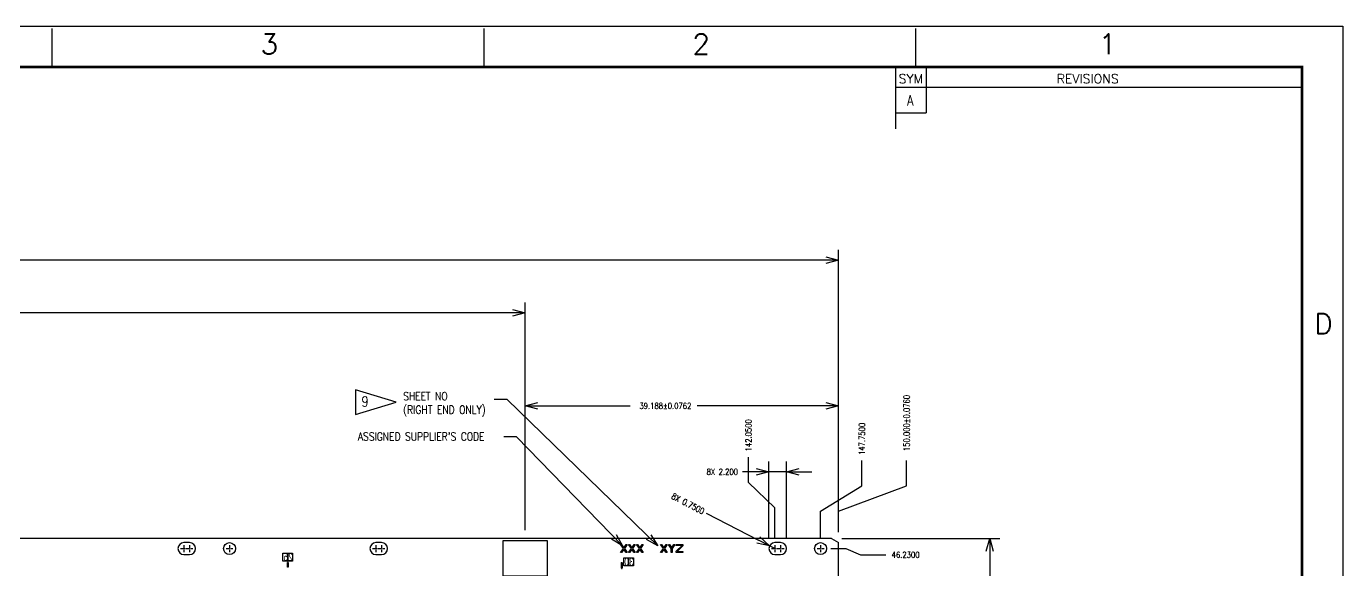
# Model space of a CAD drawing. Extents: x 0 to 864, y 0 to 559.
# Drawn here: x 534.5 to 863.6, y 422.9 to 558.7 of the extents above; entities that cross this region are included whole.
import ezdxf

# ---------------------------------------------------------------- set-up
doc = ezdxf.new("R2010")
doc.units = 0
doc.header["$LTSCALE"] = 12.7
doc.header["$MEASUREMENT"] = 0
doc.header["$PDMODE"] = 2
for name, pattern in [('CENTER', [2, 1.25, -0.25, 0.25, -0.25]), ('HIDDEN', [0.375, 0.25, -0.125]), ('PHANTOM', [2.5, 1.25, -0.25, 0.25, -0.25, 0.25, -0.25])]:
    doc.linetypes.add(name, pattern=pattern)
doc.layers.get('0').update_dxf_attribs({"linetype": 'CONTINUOUS'})
doc.layers.get('DEFPOINTS').update_dxf_attribs({"linetype": 'CONTINUOUS'})
for name, color, linetype in [('FORMAT-FINAL', 7, 'CONTINUOUS'), ('SH-01_CENTER', 2, 'CENTER'), ('SH-01_DIM', 4, 'CONTINUOUS'), ('SH-01_HIDDEN', 6, 'HIDDEN'), ('SH-01_NOTES', 3, 'CONTINUOUS'), ('SH-01_OBJECT', 7, 'CONTINUOUS'), ('SH-01_PHANTOM', 1, 'PHANTOM')]:
    doc.layers.add(name, color=color, linetype=linetype)
doc.styles.add('SIMPLEX', font='SIMPLEX')
doc.styles.get("Standard").update_dxf_attribs({"font": 'simplex.shx', "width": 0.82})
doc.dimstyles.get("Standard").update_dxf_attribs({"dimtxt": 0.18, "dimasz": 0.18, "dimexe": 0.18, "dimexo": 0.0625, "dimgap": 0.09, "dimtad": 0, "dimtih": 1, "dimtoh": 1, "dimdec": 4, "dimzin": 0, "dimdsep": 46, "dimtxsty": 'Standard', "dimcen": 0.09, "dimadec": 0, "dimazin": 0, "dimtfac": 1, "dimtdec": 4, "dimtofl": 0, "dimtmove": 0, "dimatfit": 3, "dimfxl": 1, "dimtolj": 1, "dimtzin": 0, "dimarcsym": 0})
doc.dimstyles.new('STANDARD$0', dxfattribs={"dimtxt": 0.18, "dimasz": 0.18, "dimexe": 0.18, "dimexo": 0.0625, "dimgap": 0.09, "dimtad": 0, "dimtih": 1, "dimtoh": 1, "dimdec": 4, "dimzin": 0, "dimdsep": 46, "dimtxsty": 'Standard', "dimcen": 0.09, "dimadec": 0, "dimazin": 0, "dimtfac": 1, "dimtdec": 4, "dimtofl": 0, "dimtmove": 0, "dimatfit": 3, "dimfxl": 1, "dimtolj": 1, "dimtzin": 0, "dimarcsym": 0})

# ---------------------------------------------------------------- blocks, each defined once
blk = doc.blocks.new('D-FORMAL')
at = {"layer": 'FORMAT-FINAL', "color": 9, "linetype": 'Continuous'}
for p, q in [((0, 21.998), (34, 21.998)), ((21.3, 21.598), (21.3, 21.978)), ((25.55, 21.598), (25.55, 21.978)), ((29.8, 21.598), (29.8, 21.978)), ((34, 21.998), (34, 0))]:
    blk.add_line(p, q, dxfattribs=at)
at = {"layer": 'FORMAT-FINAL', "color": 9}
for p, q in [((29.6, 21.598), (29.6, 21.148)), ((29.9, 21.598), (29.9, 21.148)), ((29.6, 21.398), (33.6, 21.398)), ((29.6, 21.148), (29.9, 21.148))]:
    blk.add_line(p, q, dxfattribs=at)
at = {"layer": 'FORMAT-FINAL', "color": 7, "const_width": 0.025}
blk.add_lwpolyline([(0.4, 0.4), (0.4, 21.598), (33.6, 21.598), (33.6, 0.4)], close=True, dxfattribs=at)
at = {"layer": 'FORMAT-FINAL', "color": 7, "linetype": 'Continuous', "style": 'SIMPLEX', "width": 1.0001}
for s, p in [('3', (23.35, 21.723)), ('2', (27.6, 21.723)), ('1', (31.6, 21.723)), ('D', (33.72, 18.97))]:
    blk.add_text(s, height=0.2, dxfattribs=at).set_placement(p)
at = {"layer": 'FORMAT-FINAL', "color": 9, "linetype": 'Continuous', "width": 1.0001}
for s, p in [('SYM', (29.63, 21.437)), ('REVISIONS', (31.186, 21.437))]:
    blk.add_text(s, height=0.09, dxfattribs=at).set_placement(p)
blk = doc.blocks.new('_Open30')
at = {"color": 0, "lineweight": -2}
for p, q in [((-1, 0.27), (0, 0)), ((0, 0), (-1, -0.27)), ((0, 0), (-1, 0))]:
    blk.add_line(p, q, dxfattribs=at)
blk = doc.blocks.new('*D63')
at = {"layer": 'DEFPOINTS', "color": 0, "ltscale": 0.05, "transparency": 16777216}
for p in [(724.58, 447.38), (720.18, 428.18), (724.58, 428.18)]:
    blk.add_point(p, dxfattribs=at)
at = {"layer": 'SH-01_DIM', "ltscale": 0.05, "transparency": 16777216}
for p, q in [((720.18, 430.72), (720.18, 449.92)), ((724.58, 430.72), (724.58, 449.92)), ((717.01, 447.38), (713.54, 447.38)), ((724.58, 447.38), (720.18, 447.38)), ((727.76, 447.38), (730.93, 447.38))]:
    blk.add_line(p, q, dxfattribs=at)
at = {"layer": 'SH-01_DIM', "ltscale": 0.05, "transparency": 16777216, "xscale": 3.175000000000011, "yscale": 3.175000000000011, "zscale": 3.175000000000011}
blk.add_blockref('_Open30', (720.18, 447.38), dxfattribs=at)
at = {"layer": 'SH-01_DIM', "ltscale": 0.05, "transparency": 16777216, "xscale": 3.175000000000011, "yscale": 3.175000000000011, "zscale": 3.175000000000011, "rotation": 180}
blk.add_blockref('_Open30', (724.58, 447.38), dxfattribs=at)
at = {"layer": 'SH-01_DIM', "ltscale": 0.05, "transparency": 16777216, "insert": (708.52, 447.38), "char_height": 1.524, "attachment_point": 5}
blk.add_mtext('\\A1;8X 2.200', dxfattribs=at)
blk = doc.blocks.new('*D64')
at = {"layer": 'DEFPOINTS', "color": 0, "ltscale": 0.05, "transparency": 16777216}
for p in [(720.35, 428.87), (721.68, 428.18)]:
    blk.add_point(p, dxfattribs=at)
at = {"layer": 'SH-01_DIM', "ltscale": 0.05, "transparency": 16777216}
for p, q in [((704.48, 437.07), (717.53, 430.32)), ((721.68, 428.18), (720.35, 428.87))]:
    blk.add_line(p, q, dxfattribs=at)
at = {"layer": 'SH-01_DIM', "ltscale": 0.05, "transparency": 16777216, "xscale": 3.175000000000011, "yscale": 3.175000000000011, "zscale": 3.175000000000011, "rotation": 332.6597035900854}
blk.add_blockref('_Open30', (720.35, 428.87), dxfattribs=at)
at = {"layer": 'SH-01_DIM', "ltscale": 0.05, "transparency": 16777216, "insert": (699.94, 439.42), "char_height": 1.524, "attachment_point": 5, "rotation": 332.6597}
blk.add_mtext('\\A1;8X 0.7500', dxfattribs=at)
blk = doc.blocks.new('*D65')
at = {"layer": 'DEFPOINTS', "color": 0, "ltscale": 0.05, "transparency": 16777216}
for p in [(659.21, 463.86), (659.21, 430.22), (737.58, 429.72)]:
    blk.add_point(p, dxfattribs=at)
at = {"layer": 'SH-01_DIM', "ltscale": 0.05, "transparency": 16777216}
for p, q in [((659.21, 432.76), (659.21, 466.4)), ((737.58, 432.26), (737.58, 466.4)), ((662.38, 463.86), (685.51, 463.86)), ((734.41, 463.86), (702.21, 463.86))]:
    blk.add_line(p, q, dxfattribs=at)
at = {"layer": 'SH-01_DIM', "ltscale": 0.05, "transparency": 16777216, "xscale": 3.175000000000011, "yscale": 3.175000000000011, "zscale": 3.175000000000011, "rotation": 180}
blk.add_blockref('_Open30', (659.21, 463.86), dxfattribs=at)
at = {"layer": 'SH-01_DIM', "ltscale": 0.05, "transparency": 16777216, "xscale": 3.175000000000011, "yscale": 3.175000000000011, "zscale": 3.175000000000011}
blk.add_blockref('_Open30', (737.58, 463.86), dxfattribs=at)
at = {"layer": 'SH-01_DIM', "ltscale": 0.05, "transparency": 16777216, "insert": (693.86, 463.86), "char_height": 1.524, "attachment_point": 5}
blk.add_mtext('\\A1; 39.188±0.0762', dxfattribs=at)
blk = doc.blocks.new('*D68')
at = {"layer": 'DEFPOINTS', "color": 0, "ltscale": 0.05, "transparency": 16777216}
for p in [(659.21, 487.13), (215.96, 430.22), (659.21, 430.22)]:
    blk.add_point(p, dxfattribs=at)
at = {"layer": 'SH-01_DIM', "ltscale": 0.05, "transparency": 16777216}
for p, q in [((215.96, 432.76), (215.96, 489.67)), ((219.13, 487.13), (429.83, 487.13)), ((656.03, 487.13), (445.33, 487.13)), ((659.21, 432.76), (659.21, 489.67))]:
    blk.add_line(p, q, dxfattribs=at)
at = {"layer": 'SH-01_DIM', "ltscale": 0.05, "transparency": 16777216, "xscale": 3.175000000000011, "yscale": 3.175000000000011, "zscale": 3.175000000000011, "rotation": 180}
blk.add_blockref('_Open30', (215.96, 487.13), dxfattribs=at)
at = {"layer": 'SH-01_DIM', "ltscale": 0.05, "transparency": 16777216, "xscale": 3.175000000000011, "yscale": 3.175000000000011, "zscale": 3.175000000000011}
blk.add_blockref('_Open30', (659.21, 487.13), dxfattribs=at)
at = {"layer": 'SH-01_DIM', "ltscale": 0.05, "transparency": 16777216, "insert": (437.58, 487.13), "char_height": 1.524, "attachment_point": 5}
blk.add_mtext('\\A1; 221.625±0.05', dxfattribs=at)
blk = doc.blocks.new('*D69')
at = {"layer": 'DEFPOINTS', "color": 0, "ltscale": 0.05, "transparency": 16777216}
for p in [(737.58, 500.3), (137.58, 429.72), (737.58, 429.72)]:
    blk.add_point(p, dxfattribs=at)
at = {"layer": 'SH-01_DIM', "ltscale": 0.05, "transparency": 16777216}
for p, q in [((137.58, 432.26), (137.58, 502.84)), ((140.76, 500.3), (459.55, 500.3)), ((734.41, 500.3), (477.43, 500.3)), ((737.58, 432.26), (737.58, 502.84))]:
    blk.add_line(p, q, dxfattribs=at)
at = {"layer": 'SH-01_DIM', "ltscale": 0.05, "transparency": 16777216, "xscale": 3.175000000000011, "yscale": 3.175000000000011, "zscale": 3.175000000000011, "rotation": 180}
blk.add_blockref('_Open30', (137.58, 500.3), dxfattribs=at)
at = {"layer": 'SH-01_DIM', "ltscale": 0.05, "transparency": 16777216, "xscale": 3.175000000000011, "yscale": 3.175000000000011, "zscale": 3.175000000000011}
blk.add_blockref('_Open30', (737.58, 500.3), dxfattribs=at)
at = {"layer": 'SH-01_DIM', "ltscale": 0.05, "transparency": 16777216, "insert": (468.49, 500.3), "char_height": 1.524, "attachment_point": 5}
blk.add_mtext('\\A1; 300.000±0.1000', dxfattribs=at)
blk = doc.blocks.new('*D72')
at = {"layer": 'DEFPOINTS', "color": 0, "ltscale": 0.05, "transparency": 16777216}
for p in [(735.85, 430.72), (735.85, 240.72), (775.36, 240.72)]:
    blk.add_point(p, dxfattribs=at)
at = {"layer": 'SH-01_DIM', "ltscale": 0.05, "transparency": 16777216}
for p, q in [((738.39, 430.72), (777.9, 430.72)), ((775.36, 427.54), (775.36, 332.99)), ((775.36, 243.89), (775.36, 318.44)), ((738.39, 240.72), (777.9, 240.72))]:
    blk.add_line(p, q, dxfattribs=at)
at = {"layer": 'SH-01_DIM', "ltscale": 0.05, "transparency": 16777216, "xscale": 3.175000000000011, "yscale": 3.175000000000011, "zscale": 3.175000000000011}
for p, rotation in [((775.36, 430.72), 90), ((775.36, 240.72), 270)]:
    blk.add_blockref('_Open30', p, dxfattribs=dict(at, rotation=rotation))
at = {"layer": 'SH-01_DIM', "ltscale": 0.05, "transparency": 16777216, "insert": (775.36, 325.72), "char_height": 1.524, "attachment_point": 5, "rotation": 90}
blk.add_mtext('\\A1; 95.000±0.05', dxfattribs=at)
blk = doc.blocks.new('*D83')
at = {"layer": 'DEFPOINTS', "color": 0, "ltscale": 0.05, "transparency": 16777216}
for p in [(737.58, 500.3), (137.58, 429.72), (737.58, 429.72)]:
    blk.add_point(p, dxfattribs=at)
at = {"layer": 'SH-01_DIM', "ltscale": 0.05, "transparency": 16777216}
for p, q in [((137.58, 432.26), (137.58, 502.84)), ((140.76, 500.3), (459.55, 500.3)), ((734.41, 500.3), (477.43, 500.3)), ((737.58, 432.26), (737.58, 502.84))]:
    blk.add_line(p, q, dxfattribs=at)
at = {"layer": 'SH-01_DIM', "ltscale": 0.05, "transparency": 16777216, "xscale": 3.175000000000011, "yscale": 3.175000000000011, "zscale": 3.175000000000011, "rotation": 180}
blk.add_blockref('_Open30', (137.58, 500.3), dxfattribs=at)
at = {"layer": 'SH-01_DIM', "ltscale": 0.05, "transparency": 16777216, "xscale": 3.175000000000011, "yscale": 3.175000000000011, "zscale": 3.175000000000011}
blk.add_blockref('_Open30', (737.58, 500.3), dxfattribs=at)
at = {"layer": 'SH-01_DIM', "ltscale": 0.05, "transparency": 16777216, "insert": (468.49, 500.3), "char_height": 1.524, "attachment_point": 5}
blk.add_mtext('\\A1; 300.000±0.1000', dxfattribs=at)
blk = doc.blocks.new('*D84')
at = {"layer": 'DEFPOINTS', "color": 0, "ltscale": 0.05, "transparency": 16777216}
for p in [(715.07, 451.08), (721.68, 428.18), (437.58, 335.72)]:
    blk.add_point(p, dxfattribs=at)
at = {"layer": 'SH-01_DIM', "ltscale": 0.05, "transparency": 16777216}
for p, q in [((715.07, 444.73), (715.07, 451.08)), ((721.68, 438.38), (715.07, 444.73)), ((721.68, 430.72), (721.68, 438.38))]:
    blk.add_line(p, q, dxfattribs=at)
at = {"layer": 'SH-01_DIM', "ltscale": 0.05, "transparency": 16777216, "insert": (715.07, 456.07), "char_height": 1.524, "attachment_point": 5, "rotation": 90}
blk.add_mtext('\\A1; 142.0500', dxfattribs=at)
blk = doc.blocks.new('*D86')
at = {"layer": 'DEFPOINTS', "color": 0, "ltscale": 0.05, "transparency": 16777216}
for p in [(733.08, 428.18), (749.4, 426.63), (437.58, 335.72)]:
    blk.add_point(p, dxfattribs=at)
at = {"layer": 'SH-01_DIM', "ltscale": 0.05, "transparency": 16777216}
for p, q in [((735.62, 428.18), (739.43, 428.18)), ((739.43, 428.18), (743.05, 426.63)), ((743.05, 426.63), (749.4, 426.63))]:
    blk.add_line(p, q, dxfattribs=at)
at = {"layer": 'SH-01_DIM', "ltscale": 0.05, "transparency": 16777216, "insert": (753.91, 426.63), "char_height": 1.524, "attachment_point": 5}
blk.add_mtext('\\A1; 46.2300', dxfattribs=at)
blk = doc.blocks.new('*D87')
at = {"layer": 'DEFPOINTS', "color": 0, "ltscale": 0.05, "transparency": 16777216}
for p in [(743.42, 450.21), (733.08, 428.18), (437.58, 335.72)]:
    blk.add_point(p, dxfattribs=at)
at = {"layer": 'SH-01_DIM', "ltscale": 0.05, "transparency": 16777216}
for p, q in [((743.42, 443.86), (743.42, 450.21)), ((733.08, 437.51), (743.42, 443.86)), ((733.08, 430.72), (733.08, 437.51))]:
    blk.add_line(p, q, dxfattribs=at)
at = {"layer": 'SH-01_DIM', "ltscale": 0.05, "transparency": 16777216, "insert": (743.42, 455.19), "char_height": 1.524, "attachment_point": 5, "rotation": 90}
blk.add_mtext('\\A1; 147.7500', dxfattribs=at)
blk = doc.blocks.new('*D112')
at = {"layer": 'DEFPOINTS', "color": 0, "ltscale": 0.05, "transparency": 16777216}
for p in [(754.6, 450.21), (737.58, 429.72), (437.58, 335.72)]:
    blk.add_point(p, dxfattribs=at)
at = {"layer": 'SH-01_DIM', "ltscale": 0.05, "transparency": 16777216}
for p, q in [((754.6, 443.86), (754.6, 450.21)), ((737.58, 437.51), (754.6, 443.86)), ((737.58, 432.26), (737.58, 437.51))]:
    blk.add_line(p, q, dxfattribs=at)
at = {"layer": 'SH-01_DIM', "ltscale": 0.05, "transparency": 16777216, "insert": (754.6, 459.15), "char_height": 1.524, "attachment_point": 5, "rotation": 90}
blk.add_mtext('\\A1; 150.000±0.0760', dxfattribs=at)

msp = doc.modelspace()

# ---------------------------------------------------------------- linework, layer by layer
at = {"layer": 'SH-01_CENTER', "ltscale": 0.05}
for p, q in [((573.07073, 428.17745), (574.79073, 428.17745)), ((573.93073, 429.03745), (573.93073, 427.31745)), ((574.47073, 428.17745), (576.19073, 428.17745)), ((575.33073, 429.03745), (575.33073, 427.31745)), ((584.47073, 428.17745), (586.19073, 428.17745)), ((585.33073, 429.03745), (585.33073, 427.31745)), ((621.07073, 428.17745), (622.79073, 428.17745)), ((621.93073, 429.03745), (621.93073, 427.31745)), ((622.47073, 428.17745), (624.19073, 428.17745)), ((623.33073, 429.03745), (623.33073, 427.31745)), ((720.82073, 428.17745), (722.54073, 428.17745)), ((721.68073, 429.03745), (721.68073, 427.31745)), ((722.22073, 428.17745), (723.94073, 428.17745)), ((723.08073, 429.03745), (723.08073, 427.31745)), ((732.22073, 428.17745), (733.94073, 428.17745)), ((733.08073, 429.03745), (733.08073, 427.31745))]:
    msp.add_line(p, q, dxfattribs=at)
at = {"layer": 'SH-01_HIDDEN', "ltscale": 0.05}
for p, q in [((600.00573, 424.71745), (599.75573, 424.71745)), ((599.75573, 424.71745), (599.75573, 423.51745)), ((600.00573, 424.71745), (600.00573, 423.51745)), ((683.25573, 424.71745), (683.50573, 424.71745)), ((683.25573, 424.71745), (683.25573, 423.11745)), ((683.50573, 424.71745), (683.50573, 423.11745)), ((600.00573, 423.51745), (599.75573, 423.51745)), ((683.50573, 423.11745), (683.25573, 423.11745))]:
    msp.add_line(p, q, dxfattribs=at)
at = {"layer": 'SH-01_NOTES', "ltscale": 0.05}
msp.add_line((751.84, 537.15666), (751.84, 533.13076), dxfattribs=at)
at = {"layer": 'SH-01_NOTES'}
for p, q in [((626.96458, 464.79663), (616.80458, 467.84463)), ((616.80458, 467.84463), (616.80458, 461.74863)), ((616.80458, 461.74863), (626.96458, 464.79663))]:
    msp.add_line(p, q, dxfattribs=at)
at = {"layer": 'SH-01_OBJECT'}
for p, q in [((735.84868, 430.71745), (139.31278, 430.71745)), ((575.33073, 429.67745), (573.93073, 429.67745)), ((623.33073, 429.67745), (621.93073, 429.67745)), ((723.08073, 429.67745), (721.68073, 429.67745)), ((735.84868, 430.71745), (737.58073, 429.71745)), ((737.58073, 387.71745), (737.58073, 429.71745)), ((573.93073, 426.67745), (575.33073, 426.67745)), ((621.93073, 426.67745), (623.33073, 426.67745)), ((721.68073, 426.67745), (723.08073, 426.67745))]:
    msp.add_line(p, q, dxfattribs=at)
for centre in [(585.33073, 428.17745), (733.08073, 428.17745)]:
    msp.add_circle(centre, 1.5, dxfattribs=at)
for centre, start, end in [((573.93073, 428.17745), 90, 270), ((575.33073, 428.17745), 270, 90), ((621.93073, 428.17745), 90, 270), ((623.33073, 428.17745), 270, 90), ((721.68073, 428.17745), 90, 270), ((723.08073, 428.17745), 270, 90)]:
    msp.add_arc(centre, 1.5, start, end, dxfattribs=at)
at = {"layer": 'SH-01_PHANTOM'}
for p, q in [((683.08073, 429.17745), (683.33073, 429.17745)), ((683.78906, 428.19872), (683.08073, 429.17745)), ((683.08073, 427.17745), (683.78906, 428.19872)), ((683.33073, 429.17745), (683.91406, 428.36893)), ((683.91406, 427.98596), (683.33073, 427.17745)), ((683.91406, 428.36893), (684.4974, 429.17745)), ((684.4974, 427.17745), (683.91406, 427.98596)), ((684.7474, 429.17745), (684.03906, 428.19872)), ((684.03906, 428.19872), (684.7474, 427.17745)), ((684.4974, 429.17745), (684.7474, 429.17745)), ((685.08073, 429.17745), (685.33073, 429.17745)), ((685.78906, 428.19872), (685.08073, 429.17745)), ((685.08073, 427.17745), (685.78906, 428.19872)), ((685.33073, 429.17745), (685.91406, 428.36893)), ((685.91406, 427.98596), (685.33073, 427.17745)), ((685.91406, 428.36893), (686.4974, 429.17745)), ((686.4974, 427.17745), (685.91406, 427.98596)), ((686.7474, 429.17745), (686.03906, 428.19872)), ((686.03906, 428.19872), (686.7474, 427.17745)), ((686.4974, 429.17745), (686.7474, 429.17745)), ((687.08073, 429.17745), (687.33073, 429.17745)), ((687.78906, 428.19872), (687.08073, 429.17745)), ((687.08073, 427.17745), (687.78906, 428.19872)), ((687.33073, 429.17745), (687.91406, 428.36893)), ((687.91406, 427.98596), (687.33073, 427.17745)), ((687.91406, 428.36893), (688.49739, 429.17745)), ((688.49739, 427.17745), (687.91406, 427.98596)), ((688.74739, 429.17745), (688.03906, 428.19872)), ((688.03906, 428.19872), (688.74739, 427.17745)), ((688.49739, 429.17745), (688.74739, 429.17745)), ((693.08073, 429.17745), (693.33073, 429.17745)), ((693.78906, 428.19872), (693.08073, 429.17745)), ((693.08073, 427.17745), (693.78906, 428.19872)), ((693.33073, 429.17745), (693.91406, 428.36893)), ((693.91406, 427.98596), (693.33073, 427.17745)), ((693.91406, 428.36893), (694.4974, 429.17745)), ((694.4974, 427.17745), (693.91406, 427.98596)), ((694.7474, 429.17745), (694.03906, 428.19872)), ((694.03906, 428.19872), (694.7474, 427.17745)), ((694.4974, 429.17745), (694.7474, 429.17745)), ((695.08073, 429.17745), (695.33073, 429.17745)), ((695.7474, 428.19872), (695.08073, 429.17745)), ((695.33073, 429.17745), (695.8724, 428.36893)), ((695.7474, 427.17745), (695.7474, 428.19872)), ((695.8724, 428.36893), (696.41406, 429.17745)), ((696.66406, 429.17745), (695.9974, 428.19872)), ((695.9974, 428.19872), (695.9974, 427.17745)), ((696.41406, 429.17745), (696.66406, 429.17745)), ((696.9974, 429.17745), (698.66406, 429.17745)), ((696.9974, 428.96468), (696.9974, 429.17745)), ((698.45573, 428.96468), (696.9974, 428.96468)), ((696.9974, 427.51787), (698.45573, 428.96468)), ((698.66406, 428.87957), (697.24739, 427.43276)), ((698.66406, 429.17745), (698.66406, 428.87957)), ((683.33073, 427.17745), (683.08073, 427.17745)), ((684.7474, 427.17745), (684.4974, 427.17745)), ((685.33073, 427.17745), (685.08073, 427.17745)), ((686.7474, 427.17745), (686.4974, 427.17745)), ((687.33073, 427.17745), (687.08073, 427.17745)), ((688.74739, 427.17745), (688.49739, 427.17745)), ((693.33073, 427.17745), (693.08073, 427.17745)), ((694.7474, 427.17745), (694.4974, 427.17745)), ((695.9974, 427.17745), (695.7474, 427.17745)), ((696.9974, 427.17745), (696.9974, 427.51787)), ((698.66406, 427.17745), (696.9974, 427.17745)), ((697.24739, 427.43276), (698.66406, 427.43276)), ((698.66406, 427.43276), (698.66406, 427.17745))]:
    msp.add_line(p, q, dxfattribs=at)
for points in [[(653.70573, 430.21745), (664.70573, 430.21745), (664.70573, 421.31745), (653.70573, 421.31745)], [(599.88073, 425.07719), (598.68073, 425.07719), (598.68073, 427.07719), (599.88073, 427.07719)], [(601.08073, 425.07719), (599.88073, 425.07719), (599.88073, 427.07719), (601.08073, 427.07719)], [(685.10573, 423.91745), (683.90573, 423.91745), (683.90573, 425.91745), (685.10573, 425.91745)], [(686.30573, 423.91745), (685.10573, 423.91745), (685.10573, 425.91745), (686.30573, 425.91745)]]:
    msp.add_lwpolyline(points, close=True, dxfattribs=at)

# ---------------------------------------------------------------- block references
at = {"layer": 'FORMAT-FINAL', "linetype": 'Continuous', "xscale": 25.4, "yscale": 25.4, "zscale": 25.4}
msp.add_blockref('D-FORMAL', (0, 0), dxfattribs=at)

# ---------------------------------------------------------------- texts
at = {"layer": 'SH-01_HIDDEN', "extrusion": (0, 0, -1), "char_height": 2, "width": 1.2, "attachment_point": 1, "text_direction": (-1, 0, 0)}
for s, insert in [('{\\fSwis721 BdCnOul BT|b0|i0|c0|p82;5}', (599.88073, 427.11745)), ('{\\fSwis721 BdCnOul BT|b0|i0|c0|p82;2}', (601.08073, 427.11745)), ('{\\fSwis721 BdCnOul BT|b0|i0|c0|p82;0}', (685.10573, 425.91745)), ('{\\fSwis721 BdCnOul BT|b0|i0|c0|p82;3}', (686.30573, 425.91745))]:
    msp.add_mtext(s, dxfattribs=dict(at, insert=insert))
at = {"layer": 'SH-01_NOTES', "ltscale": 0.05, "width": 0.82}
msp.add_text('A', height=2.54, dxfattribs=at).set_placement((754.69242, 538.96768))
at = {"layer": 'SH-01_NOTES', "width": 0.8}
msp.add_text('9', height=2.54, dxfattribs=at).set_placement((618.34173, 463.70806))
at = {"layer": 'SH-01_NOTES', "linetype": 'PHANTOM', "ltscale": 0.05, "char_height": 2.032, "attachment_point": 1}
for s, insert in [('\\A1;SHEET NO\\P(RIGHT END ONLY)', (628.7342, 467.31403)), ("\\A1;ASSIGNED SUPPLIER'S CODE", (617.44186, 457.21285))]:
    msp.add_mtext(s, dxfattribs=dict(at, insert=insert))

# ---------------------------------------------------------------- dimensions: what is measured, and where the dimension line sits
at = {"layer": 'SH-01_DIM', "ltscale": 0.05}
for base, p1, p2, dimstyle, override, picture, middle in [((737.58073, 500.30083), (137.58073, 429.71745), (737.58073, 429.71745), 'Standard', {"dimscale": 25.4, "dimtxt": 0.06, "dimasz": 0.125, "dimexe": 0.1, "dimexo": 0.1, "dimgap": 0.03, "dimtih": 0, "dimtoh": 0, "dimdec": 3, "dimlfac": 0.5, "dimzin": 1, "dimpost": ' <>\\X', "dimblk": 'Open30', "dimcen": -0.09, "dimclrd": 256, "dimclre": 256, "dimclrt": 256, "dimazin": 1, "dimtol": 1, "dimlim": 0, "dimtp": 0.1, "dimtm": 0.1, "dimtofl": 1, "dimldrblk": 'Open30', "dimlwd": 65535, "dimlwe": 65535}, '*D69', (468.4899, 500.30083)), ((737.58073, 500.30083), (137.58073, 429.71745), (737.58073, 429.71745), 'Standard', {"dimscale": 25.4, "dimtxt": 0.06, "dimasz": 0.125, "dimexe": 0.1, "dimexo": 0.1, "dimgap": 0.03, "dimtih": 0, "dimtoh": 0, "dimdec": 3, "dimlfac": 0.5, "dimzin": 1, "dimpost": ' <>\\X', "dimblk": 'Open30', "dimcen": -0.09, "dimclrd": 256, "dimclre": 256, "dimclrt": 256, "dimazin": 1, "dimtol": 1, "dimlim": 0, "dimtp": 0.1, "dimtm": 0.1, "dimtofl": 1, "dimldrblk": 'Open30', "dimlwd": 65535, "dimlwe": 65535}, '*D83', (468.4899, 500.30083)), ((659.20573, 487.13135), (215.95573, 430.21745), (659.20573, 430.21745), 'Standard', {"dimscale": 25.4, "dimtxt": 0.06, "dimasz": 0.125, "dimexe": 0.1, "dimexo": 0.1, "dimgap": 0.03, "dimtih": 0, "dimtoh": 0, "dimdec": 3, "dimlfac": 0.5, "dimzin": 1, "dimpost": ' <>\\X', "dimblk": 'Open30', "dimcen": -0.09, "dimclrd": 256, "dimclre": 256, "dimclrt": 256, "dimazin": 1, "dimtol": 1, "dimtp": 0.05, "dimtm": 0.05, "dimtdec": 2, "dimtofl": 1, "dimldrblk": 'Open30', "dimlwd": 65535, "dimlwe": 65535}, '*D68', (437.58073, 487.13135)), ((659.2057284586, 463.864579621), (737.5807284586, 429.7174453752), (659.2057284586, 430.217445359), 'STANDARD$0', {"dimscale": 25.4, "dimtxt": 0.06, "dimasz": 0.125, "dimexe": 0.1, "dimexo": 0.1, "dimgap": 0.03, "dimtih": 0, "dimtoh": 0, "dimdec": 3, "dimlfac": 0.5, "dimzin": 1, "dimpost": ' <>\\X', "dimblk": 'Open30', "dimcen": -0.09, "dimclrd": 256, "dimclre": 256, "dimclrt": 256, "dimazin": 1, "dimtol": 1, "dimtp": 0.0762, "dimtm": 0.0762, "dimtofl": 1, "dimldrblk": 'Open30', "dimlwd": 65535, "dimlwe": 65535}, '*D65', (693.8588700958, 463.864579621))]:
    dim = msp.add_linear_dim(base=base, p1=p1, p2=p2, dimstyle=dimstyle, override=override, dxfattribs=at)
    dim.commit()
    dim.dimension.update_dxf_attribs({"geometry": picture, "text_midpoint": middle, "dimtype": 160})
for feature_location, offset, dtype, override, picture, middle in [((737.58073, 429.71745), (17.01634, 20.49165), 1, {"dimscale": 25.4, "dimtxt": 0.06, "dimasz": 0.125, "dimexe": 0.1, "dimexo": 0.1, "dimgap": 0.03, "dimtih": 0, "dimtoh": 0, "dimdec": 3, "dimlfac": 0.5, "dimzin": 1, "dimpost": ' <>\\X', "dimblk": 'Open30', "dimcen": -0.09, "dimclrd": 256, "dimclre": 256, "dimclrt": 256, "dimazin": 1, "dimtol": 1, "dimtp": 0.076, "dimtm": 0.076, "dimtofl": 1, "dimldrblk": 'Open30', "dimlwd": 65535, "dimlwe": 65535}, '*D112', (754.59707, 459.15352)), ((721.68073, 428.17745), (-6.61044, 22.9051), 1, {"dimscale": 25.4, "dimtxt": 0.06, "dimasz": 0.125, "dimexe": 0.1, "dimexo": 0.1, "dimgap": 0.01, "dimtih": 0, "dimtoh": 0, "dimlfac": 0.5, "dimzin": 1, "dimpost": ' <>\\X', "dimblk": 'Open30', "dimcen": -0.09, "dimclrd": 256, "dimclre": 256, "dimclrt": 256, "dimazin": 1, "dimtp": 0.03, "dimtm": 0.03, "dimtofl": 1, "dimldrblk": 'Open30', "dimlwd": 65535, "dimlwe": 65535}, '*D84', (715.07029, 456.06748)), ((733.08073, 428.17745), (10.33773, 22.03165), 1, {"dimscale": 25.4, "dimtxt": 0.06, "dimasz": 0.125, "dimexe": 0.1, "dimexo": 0.1, "dimgap": 0.01, "dimtih": 0, "dimtoh": 0, "dimlfac": 0.5, "dimzin": 1, "dimpost": ' <>\\X', "dimblk": 'Open30', "dimcen": -0.09, "dimclrd": 256, "dimclre": 256, "dimclrt": 256, "dimazin": 1, "dimtp": 0.03, "dimtm": 0.03, "dimtofl": 1, "dimldrblk": 'Open30', "dimlwd": 65535, "dimlwe": 65535}, '*D87', (743.41845, 455.19402)), ((733.08073, 428.17745), (16.31919, -1.54339), 0, {"dimscale": 25.4, "dimtxt": 0.06, "dimasz": 0.125, "dimexe": 0.1, "dimexo": 0.1, "dimgap": 0.01, "dimtih": 0, "dimtoh": 0, "dimlfac": 0.5, "dimzin": 1, "dimpost": ' <>\\X', "dimblk": 'Open30', "dimcen": -0.09, "dimclrd": 256, "dimclre": 256, "dimclrt": 256, "dimazin": 1, "dimtp": 0.03, "dimtm": 0.03, "dimtofl": 1, "dimldrblk": 'Open30', "dimlwd": 65535, "dimlwe": 65535}, '*D86', (753.90878, 426.63405))]:
    dim = msp.add_ordinate_dim(feature_location=feature_location, offset=offset, dtype=dtype, origin=(437.58073, 335.71745), dimstyle='Standard', override=override, dxfattribs=at)
    dim.commit()
    dim.dimension.update_dxf_attribs({"geometry": picture, "text_midpoint": middle})
dim = msp.add_linear_dim(base=(724.58073, 447.37872), p1=(720.18073, 428.17745), p2=(724.58073, 428.17745), text='8X<>', dimstyle='STANDARD$0', override={"dimscale": 25.4, "dimtxt": 0.06, "dimasz": 0.125, "dimexe": 0.1, "dimexo": 0.1, "dimgap": 0.03, "dimtih": 0, "dimtoh": 0, "dimdec": 3, "dimlfac": 0.5, "dimzin": 1, "dimpost": ' <>\\X', "dimblk": 'Open30', "dimcen": -0.09, "dimclrd": 256, "dimclre": 256, "dimclrt": 256, "dimazin": 1, "dimtp": 0.03, "dimtm": 0.03, "dimtofl": 1, "dimldrblk": 'Open30', "dimlwd": 65535, "dimlwe": 65535}, dxfattribs=at)
dim.commit()
dim.dimension.update_dxf_attribs({"geometry": '*D63', "text_midpoint": (708.51962, 447.37872), "dimtype": 160})
dim = msp.add_radius_dim(center=(721.68073, 428.17745), mpoint=(720.34829, 428.86636), text='8X<>', dimstyle='Standard', override={"dimscale": 25.4, "dimtxt": 0.06, "dimasz": 0.125, "dimexe": 0.1, "dimexo": 0.1, "dimgap": 0.01, "dimtih": 0, "dimtoh": 0, "dimlfac": 0.5, "dimzin": 1, "dimpost": ' <>\\X', "dimblk": 'Open30', "dimcen": -0.09, "dimclrd": 256, "dimclre": 256, "dimclrt": 256, "dimazin": 1, "dimtp": 0.03, "dimtm": 0.03, "dimtofl": 1, "dimldrblk": 'Open30', "dimlwd": 65535, "dimlwe": 65535}, dxfattribs=at)
dim.commit()
dim.dimension.update_dxf_attribs({"geometry": '*D64', "text_midpoint": (699.94473, 439.4156), "dimtype": 164})
dim = msp.add_linear_dim(base=(775.35573, 240.71745), p1=(735.84868, 430.71745), p2=(735.84868, 240.71745), angle=90, dimstyle='Standard', override={"dimscale": 25.4, "dimtxt": 0.06, "dimasz": 0.125, "dimexe": 0.1, "dimexo": 0.1, "dimgap": 0.03, "dimtih": 0, "dimtoh": 0, "dimdec": 3, "dimlfac": 0.5, "dimzin": 1, "dimpost": ' <>\\X', "dimblk": 'Open30', "dimcen": -0.09, "dimclrd": 256, "dimclre": 256, "dimclrt": 256, "dimazin": 1, "dimtol": 1, "dimtp": 0.05, "dimtm": 0.05, "dimtdec": 2, "dimtofl": 1, "dimldrblk": 'Open30', "dimlwd": 65535, "dimlwe": 65535}, dxfattribs=at)
dim.commit()
dim.dimension.update_dxf_attribs({"geometry": '*D72', "text_midpoint": (775.35573, 325.7159), "dimtype": 160})

# ---------------------------------------------------------------- leaders
at = {"layer": 'SH-01_NOTES', "annotation_type": 0, "has_hookline": 1, "hookline_direction": 1}
for points, text_width in [([(692.38902, 428.86007), (654.69282, 465.43184), (651.51782, 465.43184)], 23.16867), ([(683.58904, 428.86007), (657.0495, 456.12278), (653.8745, 456.12278)], 35.38776)]:
    msp.add_leader(points, dimstyle='Standard', override={"dimscale": 25.4, "dimtxt": 0.1, "dimasz": 0.125, "dimexe": 0.1, "dimexo": 0.05, "dimgap": 0.03, "dimtad": 0, "dimtih": 0, "dimtoh": 0, "dimlfac": 0.166667, "dimzin": 1, "dimpost": '\\X', "dimcen": -0.05, "dimtofl": 1, "dimldrblk": 'Open30'}, dxfattribs=dict(at, text_width=text_width))

doc.saveas('drawing.dxf')
